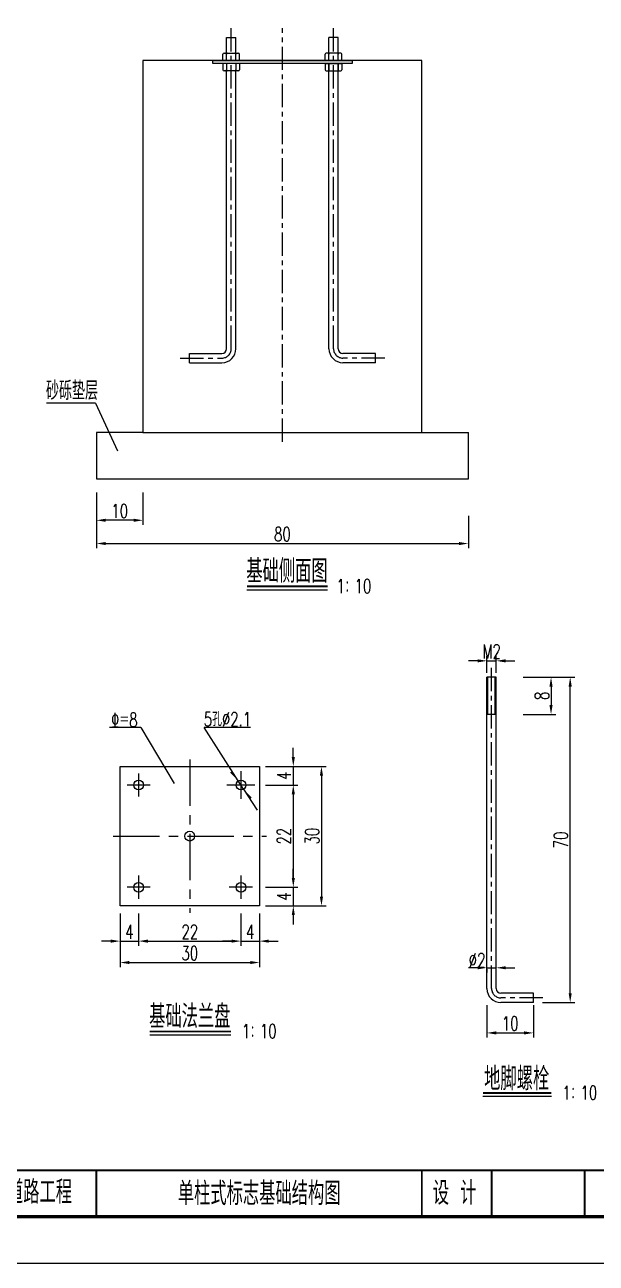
# Model space of a CAD drawing. Extents: x 3598 to 6562, y -9591 to -7828.
# Drawn here: x 6205.8 to 6328.7, y -9340.8 to -9074.3 of the extents above; entities that cross this region are included whole.
import ezdxf
from ezdxf.enums import TextEntityAlignment as Align

# ---------------------------------------------------------------- set-up
doc = ezdxf.new("R2010")
doc.units = 0
doc.header["$LTSCALE"] = 2
doc.header["$PDMODE"] = 32
doc.header["$PDSIZE"] = 0.3
doc.linetypes.add('CENTERX2', pattern=[4, 2.5, -0.5, 0.5, -0.5])
doc.layers.get('0').update_dxf_attribs({"linetype": 'CONTINUOUS'})
doc.layers.get('DEFPOINTS').update_dxf_attribs({"linetype": 'CONTINUOUS'})
for name, color, linetype in [('3', 3, 'CONTINUOUS'), ('中线', 2, 'CENTERX2'), ('图框', 7, 'CONTINUOUS'), ('尺寸标注', 4, 'CONTINUOUS'), ('文字字符', 7, 'CONTINUOUS'), ('文字符号', 2, 'CONTINUOUS'), ('结构1', 1, 'CONTINUOUS'), ('结构2', 7, 'CONTINUOUS'), ('结构3', 1, 'CONTINUOUS')]:
    doc.layers.add(name, color=color, linetype=linetype)
doc.styles.get("Standard").update_dxf_attribs({"font": 'simplex1.shx', "width": 0.7, "bigfont": 'hztxt.shx'})
doc.dimstyles.new('1：10', dxfattribs={"dimtxt": 3, "dimasz": 2, "dimexe": 1, "dimexo": 1, "dimgap": 0.5, "dimtad": 1, "dimrnd": 0.0095, "dimdsep": 46, "dimtxsty": 'Standard', "dimcen": 0.05, "dimclrt": 256, "dimadec": 0, "dimazin": 0, "dimtfac": 1, "dimtix": 1, "dimtmove": 2, "dimatfit": 3, "dimfxl": 0, "dimtolj": 1, "dimtzin": 0, "dimarcsym": 0})

# ---------------------------------------------------------------- blocks, each defined once
blk = doc.blocks.new('series')
at = {"width": 0.75}
for tag, height, p in [('页码', 4, (-35, -19)), ('图名', 5, (-220, -282)), ('图号', 5, (-20, -282))]:
    blk.add_attdef(tag, text='', height=height, dxfattribs=at).set_placement(p, align=Align.MIDDLE_CENTER)
blk = doc.blocks.new('DIM')
blk.add_lwpolyline([(-1, -0.1, 0.2, 0, 0), (0, 0, 0, 0, 0)], format="xyseb")
blk = doc.blocks.new('*D268')
at = {"layer": 'DEFPOINTS', "color": 0, "linetype": 'Continuous'}
for p in [(6230.25, -9259.93, -1), (6226.25, -9263.93, -1), (6230.25, -9271.52)]:
    blk.add_point(p, dxfattribs=at)
at = {"layer": '尺寸标注', "color": 0, "linetype": 'Continuous', "lineweight": -2}
for p, q in [((6226.25, -9265.57), (6226.25, -9272.52)), ((6230.25, -9265.55), (6230.25, -9272.52)), ((6224.25, -9271.52), (6222.25, -9271.52)), ((6226.25, -9271.52), (6230.25, -9271.52)), ((6232.25, -9271.52), (6234.25, -9271.52))]:
    blk.add_line(p, q, dxfattribs=at)
at = {"layer": '尺寸标注', "color": 0, "linetype": 'Continuous'}
for points in [[(6224.25, -9271.19), (6224.25, -9271.86), (6226.25, -9271.52)], [(6232.25, -9271.19), (6232.25, -9271.86), (6230.25, -9271.52)]]:
    blk.add_solid(points, dxfattribs=at)
at = {"layer": '尺寸标注', "linetype": 'Continuous', "insert": (6228.25, -9269.52), "char_height": 3, "attachment_point": 5}
blk.add_mtext('\\A1;4', dxfattribs=at)
blk = doc.blocks.new('*D269')
at = {"layer": 'DEFPOINTS', "color": 0, "linetype": 'Continuous'}
for p in [(6230.25, -9259.93, -1), (6252.25, -9259.93, -1), (6252.25, -9271.52)]:
    blk.add_point(p, dxfattribs=at)
at = {"layer": '尺寸标注', "color": 0, "linetype": 'Continuous', "lineweight": -2}
for p, q in [((6230.25, -9265.55), (6230.25, -9272.52)), ((6252.25, -9265.55), (6252.25, -9272.52)), ((6232.25, -9271.52), (6250.25, -9271.52))]:
    blk.add_line(p, q, dxfattribs=at)
at = {"layer": '尺寸标注', "color": 0, "linetype": 'Continuous'}
for points in [[(6232.25, -9271.19), (6232.25, -9271.86), (6230.25, -9271.52)], [(6250.25, -9271.19), (6250.25, -9271.86), (6252.25, -9271.52)]]:
    blk.add_solid(points, dxfattribs=at)
at = {"layer": '尺寸标注', "linetype": 'Continuous', "insert": (6241.25, -9269.52), "char_height": 3, "attachment_point": 5}
blk.add_mtext('\\A1;22', dxfattribs=at)
blk = doc.blocks.new('*D270')
at = {"layer": 'DEFPOINTS', "color": 0, "linetype": 'Continuous'}
for p in [(6252.25, -9259.93, -1), (6256.25, -9259.93, -1), (6256.25, -9271.52)]:
    blk.add_point(p, dxfattribs=at)
at = {"layer": '尺寸标注', "color": 0, "linetype": 'Continuous', "lineweight": -2}
for p, q in [((6252.25, -9265.55), (6252.25, -9272.52)), ((6256.25, -9265.55), (6256.25, -9272.52)), ((6250.25, -9271.52), (6248.25, -9271.52)), ((6252.25, -9271.52), (6256.25, -9271.52)), ((6258.25, -9271.52), (6260.25, -9271.52))]:
    blk.add_line(p, q, dxfattribs=at)
at = {"layer": '尺寸标注', "color": 0, "linetype": 'Continuous'}
for points in [[(6250.25, -9271.19), (6250.25, -9271.86), (6252.25, -9271.52)], [(6258.25, -9271.19), (6258.25, -9271.86), (6256.25, -9271.52)]]:
    blk.add_solid(points, dxfattribs=at)
at = {"layer": '尺寸标注', "linetype": 'Continuous', "insert": (6254.25, -9269.52), "char_height": 3, "attachment_point": 5}
blk.add_mtext('\\A1;4', dxfattribs=at)
blk = doc.blocks.new('*D271')
at = {"layer": 'DEFPOINTS', "color": 0, "linetype": 'Continuous'}
for p in [(6226.25, -9263.93, -1), (6256.25, -9263.93, -1), (6256.25, -9276.13)]:
    blk.add_point(p, dxfattribs=at)
at = {"layer": '尺寸标注', "color": 0, "linetype": 'Continuous', "lineweight": -2}
for p, q in [((6226.25, -9270.15), (6226.25, -9277.13)), ((6256.25, -9270.15), (6256.25, -9277.13)), ((6228.25, -9276.13), (6254.25, -9276.13))]:
    blk.add_line(p, q, dxfattribs=at)
at = {"layer": '尺寸标注', "color": 0, "linetype": 'Continuous'}
for points in [[(6228.25, -9275.79), (6228.25, -9276.46), (6226.25, -9276.13)], [(6254.25, -9275.79), (6254.25, -9276.46), (6256.25, -9276.13)]]:
    blk.add_solid(points, dxfattribs=at)
at = {"layer": '尺寸标注', "linetype": 'Continuous', "insert": (6241.25, -9274.13), "char_height": 3, "attachment_point": 5}
blk.add_mtext('\\A1;30', dxfattribs=at)
blk = doc.blocks.new('*D272')
at = {"layer": 'DEFPOINTS', "color": 0, "linetype": 'Continuous'}
for p in [(6256.25, -9233.93, -1), (6255.25, -9237.93, -1), (6263.51, -9237.93)]:
    blk.add_point(p, dxfattribs=at)
at = {"layer": '尺寸标注', "color": 0, "linetype": 'Continuous', "lineweight": -2}
for p, q in [((6263.51, -9231.93), (6263.51, -9229.93)), ((6257.56, -9233.93), (6264.51, -9233.93)), ((6263.51, -9233.93), (6263.51, -9237.93)), ((6257.55, -9237.93), (6264.51, -9237.93)), ((6263.51, -9239.93), (6263.51, -9241.93))]:
    blk.add_line(p, q, dxfattribs=at)
at = {"layer": '尺寸标注', "color": 0, "linetype": 'Continuous'}
for points in [[(6263.18, -9231.93), (6263.85, -9231.93), (6263.51, -9233.93)], [(6263.18, -9239.93), (6263.85, -9239.93), (6263.51, -9237.93)]]:
    blk.add_solid(points, dxfattribs=at)
at = {"layer": '尺寸标注', "linetype": 'Continuous', "insert": (6261.51, -9235.93), "char_height": 3, "attachment_point": 5, "rotation": 90}
blk.add_mtext('\\A1;4', dxfattribs=at)
blk = doc.blocks.new('*D273')
at = {"layer": 'DEFPOINTS', "color": 0, "linetype": 'Continuous'}
for p in [(6255.25, -9237.93, -1), (6254.75, -9259.93, -1), (6263.51, -9259.93)]:
    blk.add_point(p, dxfattribs=at)
at = {"layer": '尺寸标注', "color": 0, "linetype": 'Continuous', "lineweight": -2}
for p, q in [((6257.55, -9237.93), (6264.51, -9237.93)), ((6263.51, -9239.93), (6263.51, -9257.93)), ((6257.55, -9259.93), (6264.51, -9259.93))]:
    blk.add_line(p, q, dxfattribs=at)
at = {"layer": '尺寸标注', "color": 0, "linetype": 'Continuous'}
for points in [[(6263.18, -9239.93), (6263.85, -9239.93), (6263.51, -9237.93)], [(6263.18, -9257.93), (6263.85, -9257.93), (6263.51, -9259.93)]]:
    blk.add_solid(points, dxfattribs=at)
at = {"layer": '尺寸标注', "linetype": 'Continuous', "insert": (6261.51, -9248.93), "char_height": 3, "attachment_point": 5, "rotation": 90}
blk.add_mtext('\\A1;22', dxfattribs=at)
blk = doc.blocks.new('*D274')
at = {"layer": 'DEFPOINTS', "color": 0, "linetype": 'Continuous'}
for p in [(6254.75, -9259.93, -1), (6254.75, -9263.93, -1), (6263.51, -9263.93)]:
    blk.add_point(p, dxfattribs=at)
at = {"layer": '尺寸标注', "color": 0, "linetype": 'Continuous', "lineweight": -2}
for p, q in [((6263.51, -9257.93), (6263.51, -9255.93)), ((6257.55, -9259.93), (6264.51, -9259.93)), ((6263.51, -9259.93), (6263.51, -9263.93)), ((6257.55, -9263.93), (6264.51, -9263.93)), ((6263.51, -9265.93), (6263.51, -9267.93))]:
    blk.add_line(p, q, dxfattribs=at)
at = {"layer": '尺寸标注', "color": 0, "linetype": 'Continuous'}
for points in [[(6263.18, -9257.93), (6263.85, -9257.93), (6263.51, -9259.93)], [(6263.18, -9265.93), (6263.85, -9265.93), (6263.51, -9263.93)]]:
    blk.add_solid(points, dxfattribs=at)
at = {"layer": '尺寸标注', "linetype": 'Continuous', "insert": (6261.51, -9261.93), "char_height": 3, "attachment_point": 5, "rotation": 90}
blk.add_mtext('\\A1;4', dxfattribs=at)
blk = doc.blocks.new('*D275')
at = {"layer": 'DEFPOINTS', "color": 0, "linetype": 'Continuous'}
for p in [(6256.25, -9233.93, -1), (6256.25, -9263.93, -1), (6269.57, -9263.93)]:
    blk.add_point(p, dxfattribs=at)
at = {"layer": '尺寸标注', "color": 0, "linetype": 'Continuous', "lineweight": -2}
for p, q in [((6263.58, -9233.93), (6270.57, -9233.93)), ((6269.57, -9235.93), (6269.57, -9261.93)), ((6263.58, -9263.93), (6270.57, -9263.93))]:
    blk.add_line(p, q, dxfattribs=at)
at = {"layer": '尺寸标注', "color": 0, "linetype": 'Continuous'}
for points in [[(6269.23, -9235.93), (6269.9, -9235.93), (6269.57, -9233.93)], [(6269.23, -9261.93), (6269.9, -9261.93), (6269.57, -9263.93)]]:
    blk.add_solid(points, dxfattribs=at)
at = {"layer": '尺寸标注', "linetype": 'Continuous', "insert": (6267.57, -9248.93), "char_height": 3, "attachment_point": 5, "rotation": 90}
blk.add_mtext('\\A1;30', dxfattribs=at)
blk = doc.blocks.new('*D276')
at = {"layer": 'DEFPOINTS', "color": 0, "linetype": 'Continuous'}
for p in [(6305.16, -9283.61, -1), (6315.16, -9283.61, -1), (6315.16, -9291.27)]:
    blk.add_point(p, dxfattribs=at)
at = {"layer": '尺寸标注', "color": 0, "linetype": 'Continuous', "lineweight": -2}
for p, q in [((6305.16, -9285.32), (6305.16, -9292.27)), ((6315.16, -9285.32), (6315.16, -9292.27)), ((6307.16, -9291.27), (6313.16, -9291.27))]:
    blk.add_line(p, q, dxfattribs=at)
at = {"layer": '尺寸标注', "color": 0, "linetype": 'Continuous'}
for points in [[(6307.16, -9290.94), (6307.16, -9291.61), (6305.16, -9291.27)], [(6313.16, -9290.94), (6313.16, -9291.61), (6315.16, -9291.27)]]:
    blk.add_solid(points, dxfattribs=at)
at = {"layer": '尺寸标注', "linetype": 'Continuous', "insert": (6310.16, -9289.27), "char_height": 3, "attachment_point": 5}
blk.add_mtext('\\A1;10', dxfattribs=at)
blk = doc.blocks.new('*D277')
at = {"layer": 'DEFPOINTS', "color": 0, "linetype": 'Continuous'}
for p in [(6305.16, -9277.26, -1), (6307.16, -9277.26, -1), (6307.16, -9277.26)]:
    blk.add_point(p, dxfattribs=at)
at = {"layer": '尺寸标注', "color": 0, "linetype": 'Continuous', "lineweight": -2}
for p, q in [((6307.16, -9276.97), (6307.16, -9276.26)), ((6303.16, -9277.26), (6301.16, -9277.26)), ((6305.16, -9277.26), (6307.16, -9277.26)), ((6305.16, -9277.55), (6305.16, -9278.26)), ((6309.16, -9277.26), (6311.16, -9277.26))]:
    blk.add_line(p, q, dxfattribs=at)
at = {"layer": '尺寸标注', "color": 0, "linetype": 'Continuous'}
for points in [[(6303.16, -9276.93), (6303.16, -9277.59), (6305.16, -9277.26)], [(6309.16, -9276.93), (6309.16, -9277.59), (6307.16, -9277.26)]]:
    blk.add_solid(points, dxfattribs=at)
at = {"layer": '尺寸标注', "linetype": 'Continuous', "insert": (6303.04, -9275.6), "char_height": 3, "attachment_point": 5}
blk.add_mtext('\\A1;%%C2', dxfattribs=at)
blk = doc.blocks.new('*D278')
at = {"layer": 'DEFPOINTS', "color": 0, "linetype": 'Continuous'}
for p in [(6306.16, -9214.74, -1), (6306.16, -9222.74, -1), (6318.95, -9222.74)]:
    blk.add_point(p, dxfattribs=at)
at = {"layer": '尺寸标注', "color": 0, "linetype": 'Continuous', "lineweight": -2}
for p, q in [((6312.97, -9214.74), (6319.95, -9214.74)), ((6318.95, -9216.74), (6318.95, -9220.74)), ((6312.97, -9222.74), (6319.95, -9222.74))]:
    blk.add_line(p, q, dxfattribs=at)
at = {"layer": '尺寸标注', "color": 0, "linetype": 'Continuous'}
for points in [[(6318.61, -9216.74), (6319.28, -9216.74), (6318.95, -9214.74)], [(6318.61, -9220.74), (6319.28, -9220.74), (6318.95, -9222.74)]]:
    blk.add_solid(points, dxfattribs=at)
at = {"layer": '尺寸标注', "linetype": 'Continuous', "insert": (6316.95, -9218.74), "char_height": 3, "attachment_point": 5, "rotation": 90}
blk.add_mtext('\\A1;8', dxfattribs=at)
blk = doc.blocks.new('*D279')
at = {"layer": 'DEFPOINTS', "color": 0, "linetype": 'Continuous'}
for p in [(6307.16, -9214.74, -1), (6323.07, -9214.74), (6315.16, -9284.74, -1)]:
    blk.add_point(p, dxfattribs=at)
at = {"layer": '尺寸标注', "color": 0, "linetype": 'Continuous', "lineweight": -2}
for p, q in [((6317.08, -9214.74), (6324.07, -9214.74)), ((6323.07, -9282.74), (6323.07, -9216.74)), ((6317.11, -9284.74), (6324.07, -9284.74))]:
    blk.add_line(p, q, dxfattribs=at)
at = {"layer": '尺寸标注', "color": 0, "linetype": 'Continuous'}
for points in [[(6322.73, -9216.74), (6323.4, -9216.74), (6323.07, -9214.74)], [(6322.73, -9282.74), (6323.4, -9282.74), (6323.07, -9284.74)]]:
    blk.add_solid(points, dxfattribs=at)
at = {"layer": '尺寸标注', "linetype": 'Continuous', "insert": (6321.07, -9249.74), "char_height": 3, "attachment_point": 5, "rotation": 90}
blk.add_mtext('\\A1;70', dxfattribs=at)
blk = doc.blocks.new('*D280')
at = {"layer": 'DEFPOINTS', "color": 0, "linetype": 'Continuous'}
for p in [(6307.16, -9211.21), (6305.16, -9214.74, -1), (6307.16, -9214.74, -1)]:
    blk.add_point(p, dxfattribs=at)
at = {"layer": '尺寸标注', "color": 0, "linetype": 'Continuous', "lineweight": -2}
for p, q in [((6303.16, -9211.21), (6301.16, -9211.21)), ((6305.16, -9213.76), (6305.16, -9210.21)), ((6305.16, -9211.21), (6307.16, -9211.21)), ((6307.16, -9213.76), (6307.16, -9210.21)), ((6309.16, -9211.21), (6311.16, -9211.21))]:
    blk.add_line(p, q, dxfattribs=at)
at = {"layer": '尺寸标注', "color": 0, "linetype": 'Continuous'}
for points in [[(6303.16, -9210.88), (6303.16, -9211.55), (6305.16, -9211.21)], [(6309.16, -9210.88), (6309.16, -9211.55), (6307.16, -9211.21)]]:
    blk.add_solid(points, dxfattribs=at)
at = {"layer": '尺寸标注', "linetype": 'Continuous', "insert": (6306.16, -9209.21), "char_height": 3, "attachment_point": 5}
blk.add_mtext('\\A1;M2', dxfattribs=at)
blk = doc.blocks.new('*D398')
at = {"layer": 'DEFPOINTS', "color": 0, "linetype": 'Continuous'}
for p in [(6221.17, -9172.06, -1), (6231.17, -9172.06, -1), (6221.17, -9180.97), (4851.14, -9211.74), (4825.9, -9226.74), (4851.14, -9226.74)]:
    blk.add_point(p, dxfattribs=at)
at = {"layer": '尺寸标注', "color": 0, "linetype": 'Continuous', "lineweight": -2}
for p, q in [((6221.17, -9175), (6221.17, -9181.97)), ((6231.17, -9175), (6231.17, -9181.97)), ((6229.17, -9180.97), (6223.17, -9180.97)), ((4831.9, -9211.74), (4824.9, -9211.74)), ((4825.9, -9213.74), (4825.9, -9224.74)), ((4831.9, -9226.74), (4824.9, -9226.74))]:
    blk.add_line(p, q, dxfattribs=at)
at = {"layer": '尺寸标注', "color": 0, "linetype": 'Continuous'}
for points in [[(6223.17, -9180.63), (6223.17, -9181.3), (6221.17, -9180.97)], [(6229.17, -9180.63), (6229.17, -9181.3), (6231.17, -9180.97)], [(4825.57, -9213.74), (4826.24, -9213.74), (4825.9, -9211.74)], [(4825.57, -9224.74), (4826.24, -9224.74), (4825.9, -9226.74)]]:
    blk.add_solid(points, dxfattribs=at)
at = {"layer": '尺寸标注', "linetype": 'Continuous', "insert": (6226.17, -9178.97), "char_height": 3, "attachment_point": 5}
blk.add_mtext('\\A1;10', dxfattribs=at)
at = {"layer": '尺寸标注', "linetype": 'Continuous', "insert": (4823.9, -9219.24), "char_height": 3, "attachment_point": 5, "rotation": 90}
blk.add_mtext('\\A1;15', dxfattribs=at)
blk = doc.blocks.new('*D399')
at = {"layer": 'DEFPOINTS', "color": 0, "linetype": 'Continuous'}
for p in [(4896.14, -9166.74), (6221.17, -9172.06, -1), (6301.17, -9172.06, -1), (6301.17, -9185.97), (4896.14, -9226.74), (4904.35, -9226.74)]:
    blk.add_point(p, dxfattribs=at)
at = {"layer": '尺寸标注', "color": 0, "linetype": 'Continuous', "lineweight": -2}
for p, q in [((4898.35, -9166.74), (4905.35, -9166.74)), ((4904.35, -9168.74), (4904.35, -9224.74)), ((6221.17, -9179.99), (6221.17, -9186.97)), ((6301.17, -9179.99), (6301.17, -9186.97)), ((6223.17, -9185.97), (6299.17, -9185.97)), ((4898.35, -9226.74), (4905.35, -9226.74))]:
    blk.add_line(p, q, dxfattribs=at)
at = {"layer": '尺寸标注', "color": 0, "linetype": 'Continuous'}
for points in [[(4904.02, -9168.74), (4904.69, -9168.74), (4904.35, -9166.74)], [(6223.17, -9185.64), (6223.17, -9186.3), (6221.17, -9185.97)], [(6299.17, -9185.64), (6299.17, -9186.3), (6301.17, -9185.97)], [(4904.02, -9224.74), (4904.69, -9224.74), (4904.35, -9226.74)]]:
    blk.add_solid(points, dxfattribs=at)
at = {"layer": '尺寸标注', "linetype": 'Continuous', "insert": (6261.17, -9183.97), "char_height": 3, "attachment_point": 5}
blk.add_mtext('\\A1;80', dxfattribs=at)
at = {"layer": '尺寸标注', "linetype": 'Continuous', "insert": (4902.35, -9196.74), "char_height": 3, "attachment_point": 5, "rotation": 90}
blk.add_mtext('\\A1;60', dxfattribs=at)
blk = doc.blocks.new('123')
at = {"layer": '图框'}
blk.add_lwpolyline([(4246.63, -9340.83), (4246.63, -9043.83), (3826.63, -9043.83), (3826.63, -9340.83)], close=True, dxfattribs=at)

msp = doc.modelspace()

# ---------------------------------------------------------------- linework, layer by layer
at = {"layer": '中线'}
for p, q in [((6250.1741, -9144.0631, -1), (6250.1741, -9075.0631, -1)), ((6261.1741, -9164.0631, -1), (6261.1741, -9075.0631, -1)), ((6272.1741, -9144.0631, -1), (6272.1741, -9075.0631, -1)), ((6239.1741, -9146.0631, -1), (6248.1741, -9146.0631, -1)), ((6283.1741, -9146.0631, -1), (6274.1741, -9146.0631, -1)), ((6306.1629, -9281.7399, -1), (6306.1629, -9212.7399, -1)), ((6317.1629, -9283.7399, -1), (6308.1629, -9283.7399, -1))]:
    msp.add_line(p, q, dxfattribs=at)
at = {"layer": '中线', "ltscale": 2}
for p, q in [((6241.2465, -9232.4312, -1), (6241.2465, -9265.4312, -1)), ((6230.2465, -9235.4312, -1), (6230.2465, -9240.4312, -1)), ((6252.2465, -9234.9312, -1), (6252.2465, -9240.9312, -1)), ((6252.2465, -9235.4312, -1), (6252.2465, -9240.4312, -1)), ((6232.7465, -9237.9312, -1), (6227.7465, -9237.9312, -1)), ((6255.2465, -9237.9312, -1), (6249.2465, -9237.9312, -1)), ((6254.7465, -9237.9312, -1), (6249.7465, -9237.9312, -1)), ((6224.7465, -9248.9312, -1), (6257.7465, -9248.9312, -1)), ((6230.2465, -9257.4312, -1), (6230.2465, -9262.4312, -1)), ((6252.2465, -9257.4312, -1), (6252.2465, -9262.4312, -1)), ((6232.7465, -9259.9312, -1), (6227.7465, -9259.9312, -1)), ((6254.7465, -9259.9312, -1), (6249.7465, -9259.9312, -1))]:
    msp.add_line(p, q, dxfattribs=at)
at = {"layer": '中线'}
for centre, start, end in [((6248.1741, -9144.0631, -1), 270, 0), ((6274.1741, -9144.0631, -1), 180, 270), ((6308.1629, -9281.7399, -1), 180, 270)]:
    msp.add_arc(centre, 2, start, end, dxfattribs=at)
at = {"layer": '图框'}
for points, const_width in [([(6466.169, -9053.8303), (6086.169, -9053.8303), (6086.169, -9330.8303), (6466.169, -9330.8303), (6466.169, -9053.8303)], 0.7), ([(6086.169, -9320.8303), (6466.169, -9320.8303)], 0.4), ([(6221.169, -9330.8303), (6221.169, -9320.8303)], 0.4), ([(6291.169, -9330.8303), (6291.169, -9320.8303)], 0.4), ([(6306.169, -9330.8303), (6306.169, -9320.8303)], 0.4), ([(6326.169, -9330.8303), (6326.169, -9320.8303)], 0.4)]:
    msp.add_lwpolyline(points, dxfattribs=dict(at, const_width=const_width))
at = {"layer": '尺寸标注', "color": 7, "linetype": 'Continuous'}
for p, q in [((6231.1741, -9162.0631, -1), (6221.1741, -9162.0631, -1)), ((6291.1741, -9162.0631, -1), (6301.1741, -9162.0631, -1)), ((6253.5446, -9195.9141), (6270.8692, -9195.9141)), ((6232.6354, -9291.6855), (6250.0802, -9291.6855)), ((6304.2892, -9304.9039), (6319.0256, -9304.9039))]:
    msp.add_line(p, q, dxfattribs=at)
at = {"layer": '尺寸标注'}
for p, q in [((6313.252, -9214.7399, -1), (6317.6629, -9214.7399, -1)), ((6251.6788, -9237.0479, -1), (6244.3122, -9225.5848, -1)), ((6252.8142, -9238.8145, -1), (6251.6788, -9237.0479, -1)), ((6252.8142, -9238.8145, -1), (6255.7065, -9243.3153, -1)), ((6305.1629, -9279.2399, -1), (6305.1629, -9275.2833, -1)), ((6307.1629, -9279.2399, -1), (6307.1629, -9275.2833, -1))]:
    msp.add_line(p, q, dxfattribs=at)
at = {"layer": '尺寸标注', "color": 7, "linetype": 'Continuous', "const_width": 0.4}
for points in [[(6253.5446, -9195.1941), (6270.8692, -9195.1941)], [(6232.6354, -9290.9655), (6250.0802, -9290.9655)], [(6304.2892, -9304.1839), (6319.0256, -9304.1839)]]:
    msp.add_lwpolyline(points, dxfattribs=at)
at = {"layer": '文字符号'}
for p, q in [((6221.0038, -9155.7816), (6210.3979, -9155.7816)), ((6221.0038, -9155.7816), (6225.6766, -9166.0262)), ((6230.6949, -9225.5848, -1), (6223.9926, -9225.5848, -1)), ((6230.6949, -9225.5848, -1), (6237.8862, -9237.627, -1)), ((6254.3159, -9225.5848, -1), (6244.3122, -9225.5848, -1))]:
    msp.add_line(p, q, dxfattribs=at)
at = {"layer": '结构1', "elevation": -1}
msp.add_lwpolyline([(6226.2465, -9233.9312), (6256.2465, -9233.9312), (6256.2465, -9263.9312), (6226.2465, -9263.9312)], close=True, dxfattribs=at)
at = {"layer": '结构2'}
for centre in [(6230.2465, -9237.9312, -1), (6252.2465, -9237.9312, -1), (6241.2465, -9248.9312, -1), (6230.2465, -9259.9312, -1), (6252.2465, -9259.9312, -1)]:
    msp.add_circle(centre, 1.05, dxfattribs=at)
at = {"layer": '结构3'}
for p, q in [((6249.1741, -9080.4631, -1), (6249.1741, -9077.0631, -1)), ((6249.1741, -9077.0631, -1), (6251.1741, -9077.0631, -1)), ((6251.1741, -9080.4631, -1), (6251.1741, -9077.0631, -1)), ((6273.1741, -9077.0631, -1), (6271.1741, -9077.0631, -1)), ((6271.1741, -9082.0631, -1), (6271.1741, -9077.0631, -1)), ((6273.1741, -9082.0631, -1), (6273.1741, -9077.0631, -1)), ((6248.3741, -9082.0631, -1), (6248.3741, -9080.7031, -1)), ((6248.6141, -9080.4631, -1), (6251.7341, -9080.4631, -1)), ((6249.1741, -9082.0631, -1), (6249.1741, -9080.7031, -1)), ((6251.1741, -9082.0631, -1), (6251.1741, -9080.7031, -1)), ((6251.9741, -9082.0631, -1), (6251.9741, -9080.7031, -1)), ((6270.3741, -9082.0631, -1), (6270.3741, -9080.7031, -1)), ((6273.7341, -9080.4631, -1), (6270.6141, -9080.4631, -1)), ((6271.1741, -9082.0631, -1), (6271.1741, -9080.7031, -1)), ((6273.1741, -9082.0631, -1), (6273.1741, -9080.7031, -1)), ((6273.9741, -9082.0631, -1), (6273.9741, -9080.7031, -1)), ((6248.3741, -9082.0631, -1), (6251.9741, -9082.0631, -1)), ((6248.3741, -9082.6631, -1), (6248.3741, -9084.0231, -1)), ((6251.9741, -9082.6631, -1), (6248.3741, -9082.6631, -1)), ((6251.7341, -9084.2631, -1), (6248.6141, -9084.2631, -1)), ((6249.1741, -9082.6631, -1), (6249.1741, -9084.0231, -1)), ((6249.1741, -9144.0631, -1), (6249.1741, -9084.2631, -1)), ((6251.1741, -9082.6631, -1), (6251.1741, -9084.0231, -1)), ((6251.1741, -9144.0631, -1), (6251.1741, -9084.2631, -1)), ((6251.9741, -9082.6631, -1), (6251.9741, -9084.0231, -1)), ((6273.9741, -9082.0631, -1), (6270.3741, -9082.0631, -1)), ((6270.3741, -9082.6631, -1), (6273.9741, -9082.6631, -1)), ((6270.3741, -9082.6631, -1), (6270.3741, -9084.0231, -1)), ((6270.6141, -9084.2631, -1), (6273.7341, -9084.2631, -1)), ((6271.1741, -9082.6631, -1), (6271.1741, -9084.0231, -1)), ((6271.1741, -9144.0631, -1), (6271.1741, -9082.6631, -1)), ((6273.1741, -9082.6631, -1), (6273.1741, -9084.0231, -1)), ((6273.1741, -9144.0631, -1), (6273.1741, -9082.6631, -1)), ((6273.9741, -9082.6631, -1), (6273.9741, -9084.0231, -1)), ((6241.1741, -9145.0631, -1), (6248.1741, -9145.0631, -1)), ((6241.1741, -9147.0631, -1), (6241.1741, -9145.0631, -1)), ((6281.1741, -9145.0631, -1), (6274.1741, -9145.0631, -1)), ((6281.1741, -9147.0631, -1), (6281.1741, -9145.0631, -1)), ((6241.1741, -9147.0631, -1), (6248.1741, -9147.0631, -1)), ((6281.1741, -9147.0631, -1), (6274.1741, -9147.0631, -1)), ((6307.1629, -9214.7399, -1), (6305.1629, -9214.7399, -1)), ((6305.1629, -9222.7399, -1), (6305.1629, -9214.7399, -1)), ((6305.3629, -9222.7399, -1), (6305.3629, -9214.7399, -1)), ((6306.9629, -9222.7399, -1), (6306.9629, -9214.7399, -1)), ((6307.1629, -9222.7399, -1), (6307.1629, -9214.7399, -1)), ((6307.1629, -9222.7399, -1), (6305.1629, -9222.7399, -1)), ((6305.1629, -9281.7399, -1), (6305.1629, -9222.7399, -1)), ((6307.1629, -9281.7399, -1), (6307.1629, -9222.7399, -1)), ((6315.1629, -9282.7399, -1), (6308.1629, -9282.7399, -1)), ((6315.1629, -9284.7399, -1), (6315.1629, -9282.7399, -1)), ((6315.1629, -9284.7399, -1), (6308.1629, -9284.7399, -1))]:
    msp.add_line(p, q, dxfattribs=at)
at = {"layer": '结构3', "elevation": -1}
for points in [[(6231.1741, -9162.0631), (6291.1741, -9162.0631), (6291.1741, -9082.0631), (6231.1741, -9082.0631)], [(6246.1741, -9082.0631), (6276.1741, -9082.0631), (6276.1741, -9082.6631), (6246.1741, -9082.6631)]]:
    msp.add_lwpolyline(points, close=True, dxfattribs=at)
at = {"layer": '结构3', "color": 7, "elevation": -1}
msp.add_lwpolyline([(6221.1741, -9162.0631), (6221.1741, -9172.0631), (6301.1741, -9172.0631), (6301.1741, -9162.0631)], dxfattribs=at)
at = {"layer": '结构3'}
for centre, radius, start, end in [((6248.6141, -9080.7031, -1), 0.24, 90, 180), ((6248.9341, -9080.7031, -1), 0.24, 0, 90), ((6249.4141, -9080.7031, -1), 0.24, 90, 180), ((6250.9341, -9080.7031, -1), 0.24, 0, 90), ((6251.4141, -9080.7031, -1), 0.24, 90, 180), ((6251.7341, -9080.7031, -1), 0.24, 0, 90), ((6270.6141, -9080.7031, -1), 0.24, 90, 180), ((6270.9341, -9080.7031, -1), 0.24, 0, 90), ((6271.4141, -9080.7031, -1), 0.24, 90, 180), ((6272.9341, -9080.7031, -1), 0.24, 0, 90), ((6273.4141, -9080.7031, -1), 0.24, 90, 180), ((6273.7341, -9080.7031, -1), 0.24, 0, 90), ((6248.6141, -9084.0231, -1), 0.24, 180, 270), ((6248.9341, -9084.0231, -1), 0.24, 270, 0), ((6249.4141, -9084.0231, -1), 0.24, 180, 270), ((6250.9341, -9084.0231, -1), 0.24, 270, 0), ((6251.4141, -9084.0231, -1), 0.24, 180, 270), ((6251.7341, -9084.0231, -1), 0.24, 270, 0), ((6270.6141, -9084.0231, -1), 0.24, 180, 270), ((6270.9341, -9084.0231, -1), 0.24, 270, 0), ((6271.4141, -9084.0231, -1), 0.24, 180, 270), ((6272.9341, -9084.0231, -1), 0.24, 270, 0), ((6273.4141, -9084.0231, -1), 0.24, 180, 270), ((6273.7341, -9084.0231, -1), 0.24, 270, 0), ((6248.1741, -9144.0631, -1), 1, 270, 0), ((6248.1741, -9144.0631, -1), 3, 270, 0), ((6274.1741, -9144.0631, -1), 3, 180, 270), ((6274.1741, -9144.0631, -1), 1, 180, 270), ((6308.1629, -9281.7399, -1), 3, 180, 270), ((6308.1629, -9281.7399, -1), 1, 180, 270)]:
    msp.add_arc(centre, radius, start, end, dxfattribs=at)

# ---------------------------------------------------------------- block references
at = {"layer": '图框'}
ref = msp.add_blockref('series', (6476.169, -9043.8303), dxfattribs=at)
ref.add_attrib('图名', '单柱式标志基础结构图', dxfattribs={"layer": '0', "height": 5, "width": 0.7}).set_placement((6256.169, -9325.8303), align=Align.MIDDLE_CENTER)
at = {"layer": '尺寸标注', "linetype": 'Continuous'}
msp.add_blockref('123', (2229.5382, 0), dxfattribs=at)
at = {"layer": '尺寸标注', "yscale": 2.5, "zscale": 2.5}
for p, xscale, rotation in [((6251.6788, -9237.0479, -1), 2.500000000000198, 302.7262563989423), ((6252.8142, -9238.8145, -1), 2.499999999999433, 122.7262563989536)]:
    msp.add_blockref('DIM', p, dxfattribs=dict(at, xscale=xscale, rotation=rotation))

# ---------------------------------------------------------------- texts
at = {"width": 0.7}
for p in [(6276.5515, -9195.1409), (6256.1796, -9290.9123), (6325.1249, -9304.1307)]:
    msp.add_text('1：10', height=3, dxfattribs=at).set_placement(p, align=Align.MIDDLE)
at = {"layer": '3', "color": 7, "width": 0.7}
for s, p in [('%%131＝8', (6227.1751, -9223.8813, -1)), ('5孔%%C2.1', (6249.3547, -9223.7539, -1))]:
    msp.add_text(s, height=3, dxfattribs=at).set_placement(p, align=Align.MIDDLE_CENTER)
at = {"layer": '图框', "width": 0.7}
for s, p in [('佛山市禅城区南庄二桥北延线道路工程', (6186.169, -9325.5156)), ('设 计', (6298.2136, -9325.7357))]:
    msp.add_text(s, height=5, dxfattribs=at).set_placement(p, align=Align.MIDDLE_CENTER)
at = {"layer": '文字字符', "width": 0.7}
for s, height, p in [('砂砾垫层', 4, (6210.3168, -9155.0636)), ('基础侧面图', 5, (6253.4062, -9194.4015)), ('基础法兰盘', 5, (6232.4971, -9290.2278)), ('地脚螺栓', 5, (6304.5589, -9303.6181))]:
    msp.add_text(s, height=height, dxfattribs=at).set_placement(p)

# ---------------------------------------------------------------- dimensions: what is measured, and where the dimension line sits
at = {"layer": '尺寸标注', "linetype": 'Continuous'}
for base, p1, p2, picture, middle in [((4904.3517, -9226.7386), (4896.1433, -9166.7386), (4896.1433, -9226.7386), '*D399', (4902.3517, -9196.7386)), ((4825.9042, -9226.7386), (4851.1433, -9211.7386), (4851.1433, -9226.7386), '*D398', (4823.9042, -9219.2386)), ((6318.9475, -9222.7399), (6306.1629, -9214.7399, -1), (6306.1629, -9222.7399, -1), '*D278', (6316.9475, -9218.7399)), ((6323.0654, -9214.7399), (6315.1629, -9284.7399, -1), (6307.1629, -9214.7399, -1), '*D279', (6321.0654, -9249.7399)), ((6263.5133, -9237.9312), (6256.2465, -9233.9312, -1), (6255.2465, -9237.9312, -1), '*D272', (6261.5133, -9235.9312)), ((6269.566, -9263.9312), (6256.2465, -9233.9312, -1), (6256.2465, -9263.9312, -1), '*D275', (6267.566, -9248.9312)), ((6263.5133, -9259.9312), (6255.2465, -9237.9312, -1), (6254.7465, -9259.9312, -1), '*D273', (6261.5133, -9248.9312)), ((6263.5133, -9263.9312), (6254.7465, -9259.9312, -1), (6254.7465, -9263.9312, -1), '*D274', (6261.5133, -9261.9312))]:
    dim = msp.add_linear_dim(base=base, p1=p1, p2=p2, angle=90, dimstyle='1：10', dxfattribs=at)
    dim.commit()
    dim.dimension.update_dxf_attribs({"geometry": picture, "text_midpoint": middle})
for base, p1, p2, picture, middle in [((6301.1741, -9185.971), (6221.1741, -9172.0631, -1), (6301.1741, -9172.0631, -1), '*D399', (6261.1741, -9183.971)), ((6221.1741, -9180.965), (6231.1741, -9172.0631, -1), (6221.1741, -9172.0631, -1), '*D398', (6226.1741, -9178.965)), ((6230.2465, -9271.5234), (6226.2465, -9263.9312, -1), (6230.2465, -9259.9312, -1), '*D268', (6228.2465, -9269.5234)), ((6252.2465, -9271.5234), (6230.2465, -9259.9312, -1), (6252.2465, -9259.9312, -1), '*D269', (6241.2465, -9269.5234)), ((6256.2465, -9271.5234), (6252.2465, -9259.9312, -1), (6256.2465, -9259.9312, -1), '*D270', (6254.2465, -9269.5234)), ((6256.2465, -9276.1271), (6226.2465, -9263.9312, -1), (6256.2465, -9263.9312, -1), '*D271', (6241.2465, -9274.1271)), ((6315.1629, -9291.2747), (6305.1629, -9283.6113, -1), (6315.1629, -9283.6113, -1), '*D276', (6310.1629, -9289.2747))]:
    dim = msp.add_linear_dim(base=base, p1=p1, p2=p2, dimstyle='1：10', dxfattribs=at)
    dim.commit()
    dim.dimension.update_dxf_attribs({"geometry": picture, "text_midpoint": middle})
dim = msp.add_linear_dim(base=(6307.1629, -9211.2117), p1=(6305.1629, -9214.7399, -1), p2=(6307.1629, -9214.7399, -1), text='M<>', dimstyle='1：10', dxfattribs=at)
dim.commit()
dim.dimension.update_dxf_attribs({"geometry": '*D280', "text_midpoint": (6306.1629, -9209.2117)})
dim = msp.add_linear_dim(base=(6307.1629, -9277.2616), p1=(6305.1629, -9277.2616, -1), p2=(6307.1629, -9277.2616, -1), text='%%C<>', dimstyle='1：10', dxfattribs=at)
dim.commit()
dim.dimension.update_dxf_attribs({"geometry": '*D277', "text_midpoint": (6303.0428, -9275.6002), "dimtype": 160})

doc.saveas('drawing.dxf')
